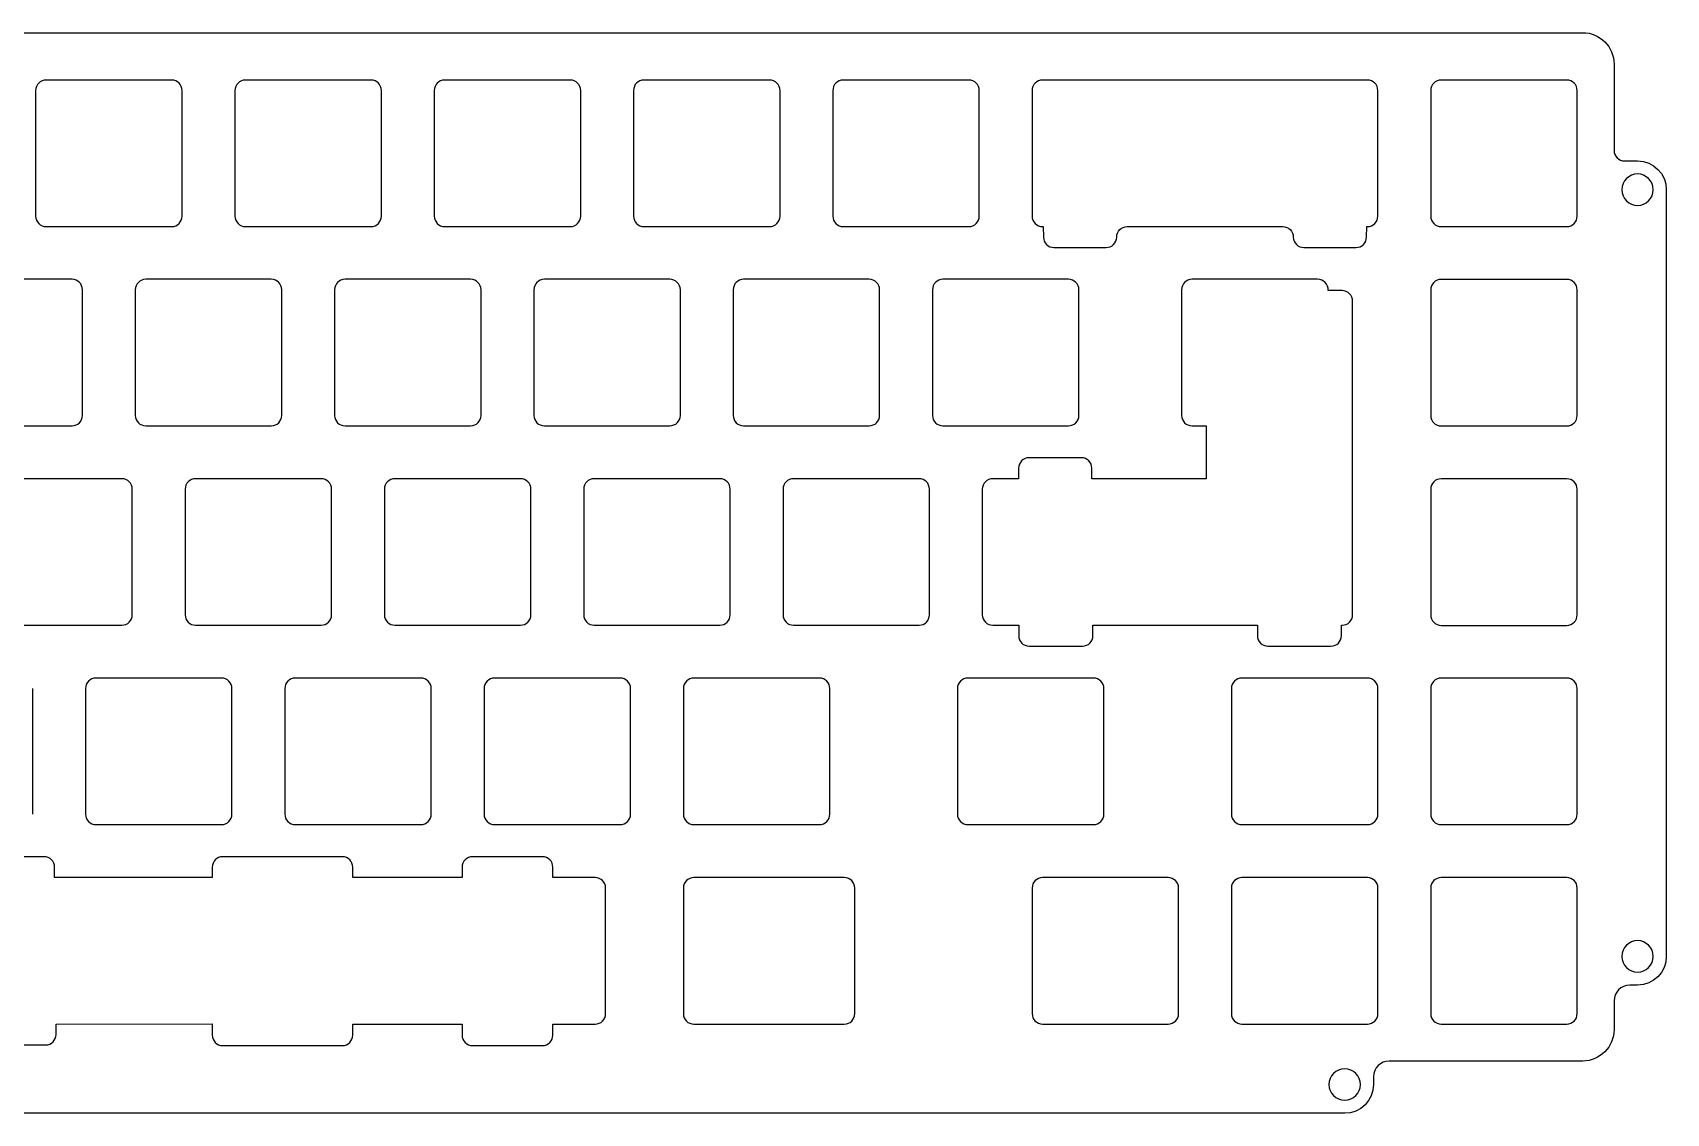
# Model space of a CAD drawing. Extents: x 1821 to 2138, y -395 to -292.
# Drawn here: x 1981.9 to 2138.1, y -394.9 to -291.7 of the extents above; entities that cross this region are included whole.
import ezdxf

# ---------------------------------------------------------------- set-up
doc = ezdxf.new("R2010")
doc.units = 0
doc.layers.add('____', color=2, linetype='CONTINUOUS')

msp = doc.modelspace()

# ---------------------------------------------------------------- linework, layer by layer
at = {"layer": '____'}
for p, q in [((1829.29374, -291.65969, 54.964151), (2130.093655, -291.65969, 54.964151)), ((2133.093655, -294.65969, 54.964152), (2133.093655, -302.90969, 54.964155)), ((1995.21808, -296.18414, 54.964153), (1983.21808, -296.18414, 54.964153)), ((2014.26808, -296.18414, 54.964153), (2002.26808, -296.18414, 54.964153)), ((2033.31808, -296.18414, 54.964153), (2021.31808, -296.18414, 54.964153)), ((2052.36808, -296.18414, 54.964153), (2040.36808, -296.18414, 54.964153)), ((2071.41808, -296.18414, 54.964153), (2059.41808, -296.18414, 54.964153)), ((2109.517347, -296.18414, 54.964153), (2078.467381, -296.18414, 54.964153)), ((2128.568155, -296.18379, 54.964153), (2116.568155, -296.18379, 54.964153)), ((1982.21808, -297.18414, 54.964153), (1982.21808, -309.18414, 54.964157)), ((1996.21808, -309.18414, 54.964157), (1996.21808, -297.18414, 54.964153)), ((2001.26808, -297.18414, 54.964153), (2001.26808, -309.18414, 54.964157)), ((2015.26808, -309.18414, 54.964157), (2015.26808, -297.18414, 54.964153)), ((2020.31808, -297.18414, 54.964153), (2020.31808, -309.18414, 54.964157)), ((2034.31808, -309.18414, 54.964157), (2034.31808, -297.18414, 54.964153)), ((2039.36808, -297.18414, 54.964153), (2039.36808, -309.18414, 54.964157)), ((2053.36808, -309.18414, 54.964157), (2053.36808, -297.18414, 54.964153)), ((2058.41808, -297.18414, 54.964153), (2058.41808, -309.18414, 54.964157)), ((2072.41808, -309.18414, 54.964157), (2072.41808, -297.18414, 54.964153)), ((2077.467334, -297.184067, 54.964153), (2077.467334, -309.184127, 54.964157)), ((2110.517394, -309.184151, 54.964157), (2110.517394, -297.184067, 54.964153)), ((2115.568155, -297.18379, 54.964153), (2115.568155, -309.18379, 54.964157)), ((2129.568155, -309.18379, 54.964157), (2129.568155, -297.18379, 54.964153)), ((2134.093655, -303.90969, 54.964155), (2135.339281, -303.90969, 54.964155)), ((2138.089281, -306.65969, 54.964156), (2138.089281, -379.909761, 54.964179)), ((1983.21808, -310.18414, 54.964157), (1995.21808, -310.18414, 54.964157)), ((2002.26808, -310.18414, 54.964157), (2014.26808, -310.18414, 54.964157)), ((2021.31808, -310.18414, 54.964157), (2033.31808, -310.18414, 54.964157)), ((2040.36808, -310.18414, 54.964157), (2052.36808, -310.18414, 54.964157)), ((2059.41808, -310.18414, 54.964157), (2071.41808, -310.18414, 54.964157)), ((2078.534884, -310.188714, 54.964157), (2078.554403, -311.184101, 54.964158)), ((2086.55442, -310.184079, 54.964157), (2101.430309, -310.184079, 54.964157)), ((2109.430325, -311.184125, 54.964158), (2109.459603, -310.187122, 54.964157)), ((2116.568155, -310.18379, 54.964157), (2128.568155, -310.18379, 54.964157)), ((2079.554331, -312.184053, 54.964158), (2084.554326, -312.184053, 54.964158)), ((2103.430402, -312.184053, 54.964158), (2108.430397, -312.184053, 54.964158)), ((1985.69308, -315.22044, 54.964159), (1973.69308, -315.22044, 54.964159)), ((2004.74308, -315.22044, 54.964159), (1992.74308, -315.22044, 54.964159)), ((2023.79308, -315.22044, 54.964159), (2011.79308, -315.22044, 54.964159)), ((2042.84308, -315.22044, 54.964159), (2030.84308, -315.22044, 54.964159)), ((2061.89308, -315.22044, 54.964159), (2049.89308, -315.22044, 54.964159)), ((2080.94308, -315.22044, 54.964159), (2068.94308, -315.22044, 54.964159)), ((2104.755657, -315.220468, 54.964159), (2092.755573, -315.220468, 54.964159)), ((2128.568155, -315.23379, 54.964159), (2116.568155, -315.23379, 54.964159)), ((1986.69308, -328.22044, 54.964163), (1986.69308, -316.22044, 54.964159)), ((1991.74308, -316.22044, 54.964159), (1991.74308, -328.22044, 54.964163)), ((2005.74308, -328.22044, 54.964163), (2005.74308, -316.22044, 54.964159)), ((2010.79308, -316.22044, 54.964159), (2010.79308, -328.22044, 54.964163)), ((2024.79308, -328.22044, 54.964163), (2024.79308, -316.22044, 54.964159)), ((2029.84308, -316.22044, 54.964159), (2029.84308, -328.22044, 54.964163)), ((2043.84308, -328.22044, 54.964163), (2043.84308, -316.22044, 54.964159)), ((2048.89308, -316.22044, 54.964159), (2048.89308, -328.22044, 54.964163)), ((2062.89308, -328.22044, 54.964163), (2062.89308, -316.22044, 54.964159)), ((2067.94308, -316.22044, 54.964159), (2067.94308, -328.22044, 54.964163)), ((2081.94308, -328.22044, 54.964163), (2081.94308, -316.22044, 54.964159)), ((2091.755646, -316.220396, 54.964159), (2091.755646, -328.220392, 54.964163)), ((2107.105153, -316.307419, 54.964159), (2105.760198, -316.2879, 54.964159)), ((2115.568155, -316.23379, 54.964159), (2115.568155, -328.23379, 54.964163)), ((2129.568155, -328.23379, 54.964163), (2129.568155, -316.23379, 54.964159)), ((2108.10508, -347.270409, 54.964169), (2108.10508, -317.307465, 54.964159)), ((1973.69308, -329.22044, 54.964163), (1985.69308, -329.22044, 54.964163)), ((1992.74308, -329.22044, 54.964163), (2004.74308, -329.22044, 54.964163)), ((2011.79308, -329.22044, 54.964163), (2023.79308, -329.22044, 54.964163)), ((2030.84308, -329.22044, 54.964163), (2042.84308, -329.22044, 54.964163)), ((2049.89308, -329.22044, 54.964163), (2061.89308, -329.22044, 54.964163)), ((2068.94308, -329.22044, 54.964163), (2080.94308, -329.22044, 54.964163)), ((2116.568155, -329.23379, 54.964163), (2128.568155, -329.23379, 54.964163)), ((2082.173841, -332.270377, 54.964164), (2077.173846, -332.270377, 54.964164)), ((1990.45558, -334.27044, 54.964165), (1978.45558, -334.27044, 54.964165)), ((1991.45558, -347.27044, 54.964169), (1991.45558, -335.27044, 54.964165)), ((1996.50558, -335.27044, 54.964165), (1996.50558, -347.27044, 54.964169)), ((2009.50558, -334.27044, 54.964165), (1997.50558, -334.27044, 54.964165)), ((2010.50558, -347.27044, 54.964169), (2010.50558, -335.27044, 54.964165)), ((2015.55558, -335.27044, 54.964165), (2015.55558, -347.27044, 54.964169)), ((2028.55558, -334.27044, 54.964165), (2016.55558, -334.27044, 54.964165)), ((2029.55558, -347.27044, 54.964169), (2029.55558, -335.27044, 54.964165)), ((2034.60558, -335.27044, 54.964165), (2034.60558, -347.27044, 54.964169)), ((2047.60558, -334.27044, 54.964165), (2035.60558, -334.27044, 54.964165)), ((2048.60558, -347.27044, 54.964169), (2048.60558, -335.27044, 54.964165)), ((2053.65558, -335.27044, 54.964165), (2053.65558, -347.27044, 54.964169)), ((2066.65558, -334.27044, 54.964165), (2054.65558, -334.27044, 54.964165)), ((2067.65558, -347.27044, 54.964169), (2067.65558, -335.27044, 54.964165)), ((2072.705644, -335.270418, 54.964165), (2072.705644, -347.270458, 54.964169)), ((2115.568155, -335.28379, 54.964165), (2115.568155, -347.28379, 54.964169)), ((2128.568155, -334.28379, 54.964165), (2116.568155, -334.28379, 54.964165)), ((2129.568155, -347.28379, 54.964169), (2129.568155, -335.28379, 54.964165)), ((1978.45558, -348.27044, 54.964169), (1990.45558, -348.27044, 54.964169)), ((1997.50558, -348.27044, 54.964169), (2009.50558, -348.27044, 54.964169)), ((2016.55558, -348.27044, 54.964169), (2028.55558, -348.27044, 54.964169)), ((2035.60558, -348.27044, 54.964169), (2047.60558, -348.27044, 54.964169)), ((2054.65558, -348.27044, 54.964169), (2066.65558, -348.27044, 54.964169)), ((2116.568155, -348.28379, 54.964169), (2128.568155, -348.28379, 54.964169)), ((2077.185222, -350.26934, 54.96417), (2082.285222, -350.26934, 54.96417)), ((2100.001197, -350.26934, 54.96417), (2106.031197, -350.26934, 54.96417)), ((1981.933315, -366.319998, 54.964175), (1981.933315, -354.319998, 54.964171)), ((1986.983315, -354.319998, 54.964171), (1986.983315, -366.319998, 54.964175)), ((1999.983315, -353.319998, 54.964171), (1987.983315, -353.319998, 54.964171)), ((2000.983315, -366.319998, 54.964175), (2000.983315, -354.319998, 54.964171)), ((2006.033315, -354.319998, 54.964171), (2006.033315, -366.319998, 54.964175)), ((2019.033315, -353.319998, 54.964171), (2007.033315, -353.319998, 54.964171)), ((2020.033315, -366.319998, 54.964175), (2020.033315, -354.319998, 54.964171)), ((2025.083315, -354.319998, 54.964171), (2025.083315, -366.319998, 54.964175)), ((2038.083315, -353.319998, 54.964171), (2026.083315, -353.319998, 54.964171)), ((2039.083315, -366.319998, 54.964175), (2039.083315, -354.319998, 54.964171)), ((2044.133315, -354.319998, 54.964171), (2044.133315, -366.319998, 54.964175)), ((2057.133315, -353.319998, 54.964171), (2045.133315, -353.319998, 54.964171)), ((2058.133315, -366.319998, 54.964175), (2058.133315, -354.319998, 54.964171)), ((2070.326815, -354.319998, 54.964171), (2070.326815, -366.319998, 54.964175)), ((2083.326815, -353.319998, 54.964171), (2071.326815, -353.319998, 54.964171)), ((2084.326815, -366.319998, 54.964175), (2084.326815, -354.319998, 54.964171)), ((2096.520815, -354.319998, 54.964171), (2096.520815, -366.319998, 54.964175)), ((2109.520815, -353.319998, 54.964171), (2097.520815, -353.319998, 54.964171)), ((2110.520815, -366.319998, 54.964175), (2110.520815, -354.319998, 54.964171)), ((2115.568155, -354.319998, 54.964171), (2115.568155, -366.319998, 54.964175)), ((2128.568155, -353.319998, 54.964171), (2116.568155, -353.319998, 54.964171)), ((2129.568155, -366.319998, 54.964175), (2129.568155, -354.319998, 54.964171)), ((1987.983315, -367.319998, 54.964175), (1999.983315, -367.319998, 54.964175)), ((2007.033315, -367.319998, 54.964175), (2019.033315, -367.319998, 54.964175)), ((2026.083315, -367.319998, 54.964175), (2038.083315, -367.319998, 54.964175)), ((2045.133315, -367.319998, 54.964175), (2057.133315, -367.319998, 54.964175)), ((2071.326815, -367.319998, 54.964175), (2083.326815, -367.319998, 54.964175)), ((2097.520815, -367.319998, 54.964175), (2109.520815, -367.319998, 54.964175)), ((2116.568155, -367.319998, 54.964175), (2128.568155, -367.319998, 54.964175)), ((1983.03232, -370.38654, 54.964176), (1976.354872, -370.38654, 54.964176)), ((2011.530632, -370.38654, 54.964176), (2000.096066, -370.38654, 54.964176)), ((2012.530632, -372.384055, 54.964177), (2012.530632, -371.38654, 54.964177)), ((2030.656793, -370.38654, 54.964176), (2023.979344, -370.38654, 54.964176)), ((2059.513155, -372.384055, 54.964177), (2045.131155, -372.384055, 54.964177)), ((2090.468155, -372.38382, 54.964177), (2078.468155, -372.38382, 54.964177)), ((2109.518155, -372.38382, 54.964177), (2097.518155, -372.38382, 54.964177)), ((2128.568155, -372.38382, 54.964177), (2116.568155, -372.38382, 54.964177)), ((2036.699655, -385.384055, 54.964181), (2036.699655, -373.384055, 54.964177)), ((2044.131155, -373.384055, 54.964177), (2044.131155, -385.384055, 54.964181)), ((2060.513155, -385.384055, 54.964181), (2060.513155, -373.384055, 54.964177)), ((2077.468155, -373.38382, 54.964177), (2077.468155, -385.38382, 54.964181)), ((2091.468155, -385.38382, 54.964181), (2091.468155, -373.38382, 54.964177)), ((2096.518155, -373.38382, 54.964177), (2096.518155, -385.38382, 54.964181)), ((2110.518155, -385.38382, 54.964181), (2110.518155, -373.38382, 54.964177)), ((2115.568155, -373.38382, 54.964177), (2115.568155, -385.38382, 54.964181)), ((2129.568155, -385.38382, 54.964181), (2129.568155, -373.38382, 54.964177)), ((2135.339281, -382.659761, 54.96418), (2134.593655, -382.659761, 54.96418)), ((2133.093655, -384.159761, 54.964181), (2133.093655, -386.909761, 54.964182)), ((2012.530632, -387.43174, 54.964182), (2012.530632, -386.384055, 54.964182)), ((2045.131155, -386.384055, 54.964182), (2059.513155, -386.384055, 54.964182)), ((2078.468155, -386.38382, 54.964182), (2090.468155, -386.38382, 54.964182)), ((2097.518155, -386.38382, 54.964182), (2109.518155, -386.38382, 54.964182)), ((2116.568155, -386.38382, 54.964182), (2128.568155, -386.38382, 54.964182)), ((1977.071796, -388.36843, 54.964182), (1983.171796, -388.36843, 54.964182)), ((2000.096066, -388.43174, 54.964182), (2011.530632, -388.43174, 54.964182)), ((2023.979344, -388.43174, 54.964182), (2030.656793, -388.43174, 54.964182)), ((2130.093655, -389.909761, 54.964183), (2111.593655, -389.909761, 54.964183)), ((2110.093655, -391.409761, 54.964183), (2110.093655, -392.155387, 54.964183)), ((2107.343655, -394.905387, 54.964184), (1852.04374, -394.905387, 54.964184))]:
    msp.add_line(p, q, dxfattribs=at)
at = {"layer": '____', "extrusion": (-2.1998e-12, 3.18857e-07, 1)}
msp.add_lwpolyline([(2092.755573, -329.220425), (2094.105141, -329.220425), (2094.105141, -334.270488), (2083.173842, -334.270488), (2083.173842, -333.270478)], dxfattribs=at)
at = {"layer": '____', "extrusion": (-2.2345e-12, 3.18857e-07, 1)}
msp.add_lwpolyline([(2076.173799, -333.270407), (2076.173799, -334.270488), (2073.705571, -334.270488)], dxfattribs=at)
at = {"layer": '____', "extrusion": (-2.1892e-12, 3.18857e-07, 1)}
msp.add_lwpolyline([(2073.705571, -348.270427), (2076.185222, -348.270427), (2076.185222, -349.269357)], dxfattribs=at)
at = {"layer": '____', "extrusion": (-2.1964e-12, 3.18857e-07, 1)}
msp.add_lwpolyline([(2083.285222, -349.269357), (2083.285222, -348.267977), (2099.001197, -348.267977), (2099.001197, -349.269357)], dxfattribs=at)
at = {"layer": '____', "extrusion": (-2.8851e-12, 3.18857e-07, 1)}
msp.add_lwpolyline([(2107.031197, -349.269357), (2107.031197, -348.270427), (2107.10508, -348.270427)], dxfattribs=at)
at = {"layer": '____', "extrusion": (-2.1952e-12, 3.18857e-07, 1)}
msp.add_lwpolyline([(1999.096066, -371.386557), (1999.096066, -372.383837), (1984.03232, -372.383837), (1984.03232, -371.386557)], dxfattribs=at)
at = {"layer": '____', "extrusion": (-2.138e-12, 3.18857e-07, 1)}
msp.add_lwpolyline([(2022.979344, -371.386557), (2022.979344, -372.384072), (2012.530632, -372.384072)], dxfattribs=at)
at = {"layer": '____', "extrusion": (-2.1828e-12, 3.18857e-07, 1)}
msp.add_lwpolyline([(2035.699655, -372.384072), (2031.656793, -372.384072), (2031.656793, -371.386557)], dxfattribs=at)
at = {"layer": '____', "extrusion": (-2.1929e-12, 3.18857e-07, 1)}
msp.add_lwpolyline([(1984.171796, -387.368447), (1984.171796, -386.383147), (1999.096066, -386.364066), (1999.096066, -387.431757)], dxfattribs=at)
at = {"layer": '____', "extrusion": (-2.2577e-12, 3.18857e-07, 1)}
msp.add_lwpolyline([(2012.530632, -386.384072), (2022.979344, -386.384072), (2022.979344, -387.431757)], dxfattribs=at)
at = {"layer": '____', "extrusion": (-2.2074e-12, 3.18857e-07, 1)}
msp.add_lwpolyline([(2031.656793, -387.431757), (2031.656793, -386.384072), (2035.699655, -386.384072)], dxfattribs=at)
at = {"layer": '____', "extrusion": (2.2025e-12, -3.18857e-07, -1)}
msp.add_arc((-2130.093655, -294.659707, -54.964058), 3, 90, 180, dxfattribs=at)
at = {"layer": '____', "extrusion": (-2.2386e-12, 3.18857e-07, 1)}
for centre, start, end in [((1983.21808, -297.184157, 54.964058), 90, 180), ((2071.41808, -309.184157, 54.964058), 270, 360), ((2035.60558, -335.270457, 54.964058), 90, 180)]:
    msp.add_arc(centre, 1, start, end, dxfattribs=at)
at = {"layer": '____', "extrusion": (-2.2686e-12, 3.18857e-07, 1)}
msp.add_arc((1995.21808, -297.184157, 54.964058), 1, 360, 90, dxfattribs=at)
at = {"layer": '____', "extrusion": (-2.2215e-12, 3.18857e-07, 1)}
msp.add_arc((2002.26808, -297.184157, 54.964058), 1, 90, 180, dxfattribs=at)
at = {"layer": '____', "extrusion": (-2.2455e-12, 3.18857e-07, 1)}
msp.add_arc((2014.26808, -297.184157, 54.964058), 1, 360, 90, dxfattribs=at)
at = {"layer": '____', "extrusion": (-2.1789e-12, 3.18857e-07, 1)}
for centre, start, end in [((2021.31808, -297.184157, 54.964058), 90, 180), ((2057.133315, -366.320016, 54.964058), 270, 360)]:
    msp.add_arc(centre, 1, start, end, dxfattribs=at)
at = {"layer": '____', "extrusion": (-2.1887e-12, 3.18857e-07, 1)}
msp.add_arc((2033.31808, -297.184157, 54.964058), 1, 360, 90, dxfattribs=at)
at = {"layer": '____', "extrusion": (-2.1671e-12, 3.18857e-07, 1)}
msp.add_arc((2040.36808, -297.184157, 54.964058), 1, 90, 180, dxfattribs=at)
at = {"layer": '____', "extrusion": (-2.2343e-12, 3.18857e-07, 1)}
msp.add_arc((2052.36808, -297.184157, 54.964058), 1, 0, 90, dxfattribs=at)
at = {"layer": '____', "extrusion": (-2.2156e-12, 3.18857e-07, 1)}
for centre in [(2059.41808, -297.184157, 54.964058), (2068.94308, -316.220457, 54.964058)]:
    msp.add_arc(centre, 1, 90, 180, dxfattribs=at)
at = {"layer": '____', "extrusion": (-2.2313e-12, 3.18857e-07, 1)}
msp.add_arc((2071.41808, -297.184157, 54.964058), 1, 0, 90, dxfattribs=at)
at = {"layer": '____', "extrusion": (-2.1099e-12, 3.18857e-07, 1)}
msp.add_arc((2078.467334, -297.184157, 54.964058), 1, 89.997327, 179.99585, dxfattribs=at)
at = {"layer": '____', "extrusion": (-2.2463e-12, 3.18857e-07, 1)}
msp.add_arc((2109.517394, -297.184157, 54.964058), 1, 0.004151, 90.00268, dxfattribs=at)
at = {"layer": '____', "extrusion": (-2.2097e-12, 3.18857e-07, 1)}
msp.add_arc((2116.568155, -297.183807, 54.964058), 1, 90, 180, dxfattribs=at)
at = {"layer": '____', "extrusion": (-2.0769e-12, 3.18857e-07, 1)}
msp.add_arc((2128.568155, -297.183807, 54.964058), 1, 0, 90, dxfattribs=at)
at = {"layer": '____', "extrusion": (-2.0995e-12, 3.18857e-07, 1)}
msp.add_arc((2134.093655, -302.909707, 54.964058), 1, 180, 270, dxfattribs=at)
at = {"layer": '____', "extrusion": (2.2106e-12, -3.18857e-07, -1)}
msp.add_arc((-2135.339281, -306.659707, -54.964058), 2.75, 90, 180, dxfattribs=at)
at = {"layer": '____', "extrusion": (-2.179e-12, 3.18857e-07, 1)}
for centre, start, end in [((2135.339281, -306.659707, 54.964058), 0, 180), ((2135.339281, -306.659707, 54.964058), 180, 360), ((2135.339281, -379.909779, 54.964058), 0, 180), ((2135.339281, -379.909779, 54.964058), 180, 0)]:
    msp.add_arc(centre, 1.5, start, end, dxfattribs=at)
at = {"layer": '____', "extrusion": (-2.1485e-12, 3.18857e-07, 1)}
msp.add_arc((1983.21808, -309.184157, 54.964058), 1, 180, 270, dxfattribs=at)
at = {"layer": '____', "extrusion": (-2.2132e-12, 3.18857e-07, 1)}
msp.add_arc((1995.21808, -309.184157, 54.964058), 1, 270, 360, dxfattribs=at)
at = {"layer": '____', "extrusion": (-2.271e-12, 3.18857e-07, 1)}
for centre in [(2002.26808, -309.184157, 54.964058), (2116.568155, -366.320016, 54.964058)]:
    msp.add_arc(centre, 1, 180, 270, dxfattribs=at)
at = {"layer": '____', "extrusion": (-2.073e-12, 3.18857e-07, 1)}
msp.add_arc((2014.26808, -309.184157, 54.964058), 1, 270, 360, dxfattribs=at)
at = {"layer": '____', "extrusion": (-2.3029e-12, 3.18857e-07, 1)}
msp.add_arc((2021.31808, -309.184157, 54.964058), 1, 180, 270, dxfattribs=at)
at = {"layer": '____', "extrusion": (-2.1558e-12, 3.18857e-07, 1)}
msp.add_arc((2033.31808, -309.184157, 54.964058), 1, 270, 360, dxfattribs=at)
at = {"layer": '____', "extrusion": (-2.1142e-12, 3.18857e-07, 1)}
msp.add_arc((2040.36808, -309.184157, 54.964058), 1, 180, 270, dxfattribs=at)
at = {"layer": '____', "extrusion": (-2.2043e-12, 3.18857e-07, 1)}
msp.add_arc((2052.36808, -309.184157, 54.964058), 1, 270, 360, dxfattribs=at)
at = {"layer": '____', "extrusion": (-2.1994e-12, 3.18857e-07, 1)}
msp.add_arc((2059.41808, -309.184157, 54.964058), 1, 180, 270, dxfattribs=at)
at = {"layer": '____', "extrusion": (-2.289e-12, 3.18857e-07, 1)}
msp.add_arc((2078.467334, -309.184096, 54.964058), 1, 180.002769, 270, dxfattribs=at)
at = {"layer": '____', "extrusion": (-2.1348e-12, 3.18857e-07, 1)}
msp.add_arc((2109.517394, -309.184096, 54.964058), 1, 270, 359.995848, dxfattribs=at)
at = {"layer": '____', "extrusion": (-2.1539e-12, 3.18857e-07, 1)}
for centre in [(2116.568155, -309.183807, 54.964058), (1997.50558, -347.270457, 54.964058)]:
    msp.add_arc(centre, 1, 180, 270, dxfattribs=at)
at = {"layer": '____', "extrusion": (-2.196e-12, 3.18857e-07, 1)}
for centre, end in [((2128.568155, -309.183807, 54.964058), 360), ((2059.513155, -385.384072, 54.964058), 0)]:
    msp.add_arc(centre, 1, 270, end, dxfattribs=at)
at = {"layer": '____', "extrusion": (-1.00495e-11, 3.1874e-07, 1)}
msp.add_arc((2078.581638, -309.012978, 54.964058), 1.176683, 264.425455, 267.72283, dxfattribs=at)
at = {"layer": '____', "extrusion": (2.1517e-12, -3.18857e-07, -1)}
msp.add_arc((-2086.554377, -311.184096, -54.964058), 1, 0.000738, 90.002428, dxfattribs=at)
at = {"layer": '____', "extrusion": (2.0815e-12, -3.18857e-07, -1)}
msp.add_arc((-2101.430354, -311.184096, -54.964058), 1, 89.997403, 180.001248, dxfattribs=at)
at = {"layer": '____', "extrusion": (-6.5513e-12, 3.18905e-07, 1)}
msp.add_arc((2109.435642, -309.181743, 54.964058), 1.005682, 271.365245, 274.662746, dxfattribs=at)
at = {"layer": '____', "extrusion": (-2.1721e-12, 3.18857e-07, 1)}
msp.add_arc((2079.554407, -311.184067, 54.964058), 1.000003, 180.002946, 269.995677, dxfattribs=at)
at = {"layer": '____', "extrusion": (-2.4419e-12, 3.18857e-07, 1)}
msp.add_arc((2084.554377, -311.184071, 54.964058), 1, 269.997074, 359.999262, dxfattribs=at)
at = {"layer": '____', "extrusion": (-2.335e-12, 3.18857e-07, 1)}
msp.add_arc((2103.430354, -311.184071, 54.964058), 1, 180.002723, 270.002753, dxfattribs=at)
at = {"layer": '____', "extrusion": (-2.2584e-12, 3.18857e-07, 1)}
msp.add_arc((2108.430329, -311.184075, 54.964058), 0.999996, 270.00392, 359.996082, dxfattribs=at)
at = {"layer": '____', "extrusion": (-2.1715e-12, 3.18857e-07, 1)}
msp.add_arc((1985.69308, -316.220457, 54.964058), 1, 360, 90, dxfattribs=at)
at = {"layer": '____', "extrusion": (-2.1985e-12, 3.18857e-07, 1)}
msp.add_arc((1992.74308, -316.220457, 54.964058), 1, 90, 180, dxfattribs=at)
at = {"layer": '____', "extrusion": (-2.1343e-12, 3.18857e-07, 1)}
msp.add_arc((2004.74308, -316.220457, 54.964058), 1, 360, 90, dxfattribs=at)
at = {"layer": '____', "extrusion": (-2.2445e-12, 3.18857e-07, 1)}
msp.add_arc((2011.79308, -316.220457, 54.964058), 1, 90, 180, dxfattribs=at)
at = {"layer": '____', "extrusion": (-2.2166e-12, 3.18857e-07, 1)}
for centre, start in [((2023.79308, -316.220457, 54.964058), 360), ((2128.568155, -316.233807, 54.964058), 0), ((1999.983315, -354.320016, 54.964058), 0)]:
    msp.add_arc(centre, 1, start, 90, dxfattribs=at)
at = {"layer": '____', "extrusion": (-2.1588e-12, 3.18857e-07, 1)}
for centre in [(2030.84308, -316.220457, 54.964058), (2071.326815, -354.320016, 54.964058)]:
    msp.add_arc(centre, 1, 90, 180, dxfattribs=at)
at = {"layer": '____', "extrusion": (-2.0686e-12, 3.18857e-07, 1)}
msp.add_arc((2042.84308, -316.220457, 54.964058), 1, 0, 90, dxfattribs=at)
at = {"layer": '____', "extrusion": (-2.2725e-12, 3.18857e-07, 1)}
msp.add_arc((2049.89308, -316.220457, 54.964058), 1, 90, 180, dxfattribs=at)
at = {"layer": '____', "extrusion": (-2.0799e-12, 3.18857e-07, 1)}
msp.add_arc((2061.89308, -316.220457, 54.964058), 1, 0, 90, dxfattribs=at)
at = {"layer": '____', "extrusion": (-2.2426e-12, 3.18857e-07, 1)}
msp.add_arc((2080.94308, -316.220457, 54.964058), 1, 0, 90, dxfattribs=at)
at = {"layer": '____', "extrusion": (-2.1797e-12, 3.18857e-07, 1)}
msp.add_arc((2092.75564, -316.22048, 54.964058), 0.999994, 90.00381, 179.996192, dxfattribs=at)
at = {"layer": '____', "extrusion": (-2.2785e-12, 3.18857e-07, 1)}
msp.add_arc((2104.753981, -316.228457, 54.964058), 1.007973, 356.618133, 89.90472, dxfattribs=at)
at = {"layer": '____', "extrusion": (-2.1298e-12, 3.18857e-07, 1)}
msp.add_arc((2116.568155, -316.233807, 54.964058), 1, 90, 180, dxfattribs=at)
at = {"layer": '____', "extrusion": (-2.2577e-12, 3.18857e-07, 1)}
msp.add_arc((2107.10508, -317.307436, 54.964058), 1, 359.997322, 89.995843, dxfattribs=at)
at = {"layer": '____', "extrusion": (-2.186e-12, 3.18857e-07, 1)}
msp.add_arc((1985.69308, -328.220457, 54.964058), 1, 270, 360, dxfattribs=at)
at = {"layer": '____', "extrusion": (-2.1355e-12, 3.18857e-07, 1)}
msp.add_arc((1992.74308, -328.220457, 54.964058), 1, 180, 270, dxfattribs=at)
at = {"layer": '____', "extrusion": (-2.2801e-12, 3.18857e-07, 1)}
msp.add_arc((2004.74308, -328.220457, 54.964058), 1, 270, 360, dxfattribs=at)
at = {"layer": '____', "extrusion": (-2.2337e-12, 3.18857e-07, 1)}
msp.add_arc((2011.79308, -328.220457, 54.964058), 1, 180, 270, dxfattribs=at)
at = {"layer": '____', "extrusion": (-2.2529e-12, 3.18857e-07, 1)}
for centre, start, end in [((2023.79308, -328.220457, 54.964058), 270, 360), ((2042.84308, -328.220457, 54.964058), 270, 360), ((2016.55558, -335.270457, 54.964058), 90, 180)]:
    msp.add_arc(centre, 1, start, end, dxfattribs=at)
at = {"layer": '____', "extrusion": (-2.2384e-12, 3.18857e-07, 1)}
msp.add_arc((2030.84308, -328.220457, 54.964058), 1, 180, 270, dxfattribs=at)
at = {"layer": '____', "extrusion": (-2.1816e-12, 3.18857e-07, 1)}
msp.add_arc((2049.89308, -328.220457, 54.964058), 1, 180, 270, dxfattribs=at)
at = {"layer": '____', "extrusion": (-2.2173e-12, 3.18857e-07, 1)}
for centre, end in [((2061.89308, -328.220457, 54.964058), 0), ((2019.033315, -366.320016, 54.964058), 360)]:
    msp.add_arc(centre, 1, 270, end, dxfattribs=at)
at = {"layer": '____', "extrusion": (-2.3225e-12, 3.18857e-07, 1)}
msp.add_arc((2068.94308, -328.220457, 54.964058), 1, 180, 270, dxfattribs=at)
at = {"layer": '____', "extrusion": (-2.3398e-12, 3.18857e-07, 1)}
msp.add_arc((2080.94308, -328.220457, 54.964058), 1, 270, 0, dxfattribs=at)
at = {"layer": '____', "extrusion": (-2.193e-12, 3.18857e-07, 1)}
msp.add_arc((2092.755646, -328.220425, 54.964058), 1, 179.999119, 269.995832, dxfattribs=at)
at = {"layer": '____', "extrusion": (-2.1308e-12, 3.18857e-07, 1)}
msp.add_arc((2116.568155, -328.233807, 54.964058), 1, 180, 270, dxfattribs=at)
at = {"layer": '____', "extrusion": (-2.0416e-12, 3.18857e-07, 1)}
msp.add_arc((2128.568155, -328.233807, 54.964058), 1, 270, 360, dxfattribs=at)
at = {"layer": '____', "extrusion": (-2.4221e-12, 3.18857e-07, 1)}
msp.add_arc((2077.173799, -333.270394, 54.964058), 1, 89.997326, 180.000715, dxfattribs=at)
at = {"layer": '____', "extrusion": (-1.9299e-12, 3.18857e-07, 1)}
msp.add_arc((2082.173842, -333.270394, 54.964058), 1, 359.99518, 90.000024, dxfattribs=at)
at = {"layer": '____', "extrusion": (-2.2668e-12, 3.18857e-07, 1)}
msp.add_arc((1990.45558, -335.270457, 54.964058), 1, 0, 90, dxfattribs=at)
at = {"layer": '____', "extrusion": (-2.2587e-12, 3.18857e-07, 1)}
for centre, start, end in [((1997.50558, -335.270457, 54.964058), 90, 180), ((2011.530632, -387.431757, 54.964058), 270, 0)]:
    msp.add_arc(centre, 1, start, end, dxfattribs=at)
at = {"layer": '____', "extrusion": (-2.174e-12, 3.18857e-07, 1)}
msp.add_arc((2009.50558, -335.270457, 54.964058), 1, 0, 90, dxfattribs=at)
at = {"layer": '____', "extrusion": (-2.2698e-12, 3.18857e-07, 1)}
msp.add_arc((2028.55558, -335.270457, 54.964058), 1, 360, 90, dxfattribs=at)
at = {"layer": '____', "extrusion": (-2.1568e-12, 3.18857e-07, 1)}
msp.add_arc((2047.60558, -335.270457, 54.964058), 1, 360, 90, dxfattribs=at)
at = {"layer": '____', "extrusion": (-2.2144e-12, 3.18857e-07, 1)}
msp.add_arc((2054.65558, -335.270457, 54.964058), 1, 90, 180, dxfattribs=at)
at = {"layer": '____', "extrusion": (-2.1911e-12, 3.18857e-07, 1)}
for centre in [(2066.65558, -335.270457, 54.964058), (2109.518155, -373.383837, 54.964058)]:
    msp.add_arc(centre, 1, 0, 90, dxfattribs=at)
at = {"layer": '____', "extrusion": (-2.2241e-12, 3.18857e-07, 1)}
msp.add_arc((2073.705644, -335.270488, 54.964058), 1, 90.00415, 179.997021, dxfattribs=at)
at = {"layer": '____', "extrusion": (-2.2198e-12, 3.18857e-07, 1)}
msp.add_arc((2116.568155, -335.283807, 54.964058), 1, 90, 180, dxfattribs=at)
at = {"layer": '____', "extrusion": (-2.1953e-12, 3.18857e-07, 1)}
msp.add_arc((2128.568155, -335.283807, 54.964058), 1, 0, 90, dxfattribs=at)
at = {"layer": '____', "extrusion": (-2.1901e-12, 3.18857e-07, 1)}
for centre, start, end in [((1990.45558, -347.270457, 54.964058), 270, 360), ((2023.979344, -371.386557, 54.964058), 90, 180)]:
    msp.add_arc(centre, 1, start, end, dxfattribs=at)
at = {"layer": '____', "extrusion": (-2.1641e-12, 3.18857e-07, 1)}
msp.add_arc((2009.50558, -347.270457, 54.964058), 1, 270, 360, dxfattribs=at)
at = {"layer": '____', "extrusion": (-2.1857e-12, 3.18857e-07, 1)}
for centre, start, end in [((2016.55558, -347.270457, 54.964058), 180, 270), ((2128.568155, -373.383837, 54.964058), 0, 90)]:
    msp.add_arc(centre, 1, start, end, dxfattribs=at)
at = {"layer": '____', "extrusion": (-2.3215e-12, 3.18857e-07, 1)}
msp.add_arc((2028.55558, -347.270457, 54.964058), 1, 270, 0, dxfattribs=at)
at = {"layer": '____', "extrusion": (-2.2739e-12, 3.18857e-07, 1)}
msp.add_arc((2035.60558, -347.270457, 54.964058), 1, 180, 270, dxfattribs=at)
at = {"layer": '____', "extrusion": (-2.2392e-12, 3.18857e-07, 1)}
msp.add_arc((2047.60558, -347.270457, 54.964058), 1, 270, 0, dxfattribs=at)
at = {"layer": '____', "extrusion": (-2.0539e-12, 3.18857e-07, 1)}
msp.add_arc((2054.65558, -347.270457, 54.964058), 1, 180, 270, dxfattribs=at)
at = {"layer": '____', "extrusion": (-2.1245e-12, 3.18857e-07, 1)}
for centre in [(2066.65558, -347.270457, 54.964058), (2083.326815, -366.320016, 54.964058)]:
    msp.add_arc(centre, 1, 270, 360, dxfattribs=at)
at = {"layer": '____', "extrusion": (-2.2269e-12, 3.18857e-07, 1)}
msp.add_arc((2073.705644, -347.270427, 54.964058), 1, 180.00277, 269.995856, dxfattribs=at)
at = {"layer": '____', "extrusion": (-2.2416e-12, 3.18857e-07, 1)}
msp.add_arc((2107.10508, -347.270427, 54.964058), 1, 270, 0, dxfattribs=at)
at = {"layer": '____', "extrusion": (-2.248e-12, 3.18857e-07, 1)}
msp.add_arc((2116.568155, -347.283807, 54.964058), 1, 180, 270, dxfattribs=at)
at = {"layer": '____', "extrusion": (-2.2345e-12, 3.18857e-07, 1)}
for centre in [(2128.568155, -347.283807, 54.964058), (2038.083315, -366.320016, 54.964058)]:
    msp.add_arc(centre, 1, 270, 360, dxfattribs=at)
at = {"layer": '____', "extrusion": (-2.0828e-12, 3.18857e-07, 1)}
msp.add_arc((2077.185222, -349.269357, 54.964058), 1, 180, 270, dxfattribs=at)
at = {"layer": '____', "extrusion": (-2.1156e-12, 3.18857e-07, 1)}
msp.add_arc((2082.285222, -349.269357, 54.964058), 1, 270, 360, dxfattribs=at)
at = {"layer": '____', "extrusion": (-2.1267e-12, 3.18857e-07, 1)}
msp.add_arc((2100.001197, -349.269357, 54.964058), 1, 180, 270, dxfattribs=at)
at = {"layer": '____', "extrusion": (-2.2388e-12, 3.18857e-07, 1)}
msp.add_arc((2106.031197, -349.269357, 54.964058), 1, 270, 0, dxfattribs=at)
at = {"layer": '____', "extrusion": (-2.147e-12, 3.18857e-07, 1)}
msp.add_arc((1987.983315, -354.320016, 54.964058), 1, 90, 180, dxfattribs=at)
at = {"layer": '____', "extrusion": (-2.2244e-12, 3.18857e-07, 1)}
msp.add_arc((2007.033315, -354.320016, 54.964058), 1, 90, 180, dxfattribs=at)
at = {"layer": '____', "extrusion": (-2.2543e-12, 3.18857e-07, 1)}
msp.add_arc((2019.033315, -354.320016, 54.964058), 1, 360, 90, dxfattribs=at)
at = {"layer": '____', "extrusion": (-2.1742e-12, 3.18857e-07, 1)}
for centre in [(2026.083315, -354.320016, 54.964058), (2116.568155, -354.320016, 54.964058)]:
    msp.add_arc(centre, 1, 90, 180, dxfattribs=at)
at = {"layer": '____', "extrusion": (-2.2271e-12, 3.18857e-07, 1)}
msp.add_arc((2038.083315, -354.320016, 54.964058), 1, 360, 90, dxfattribs=at)
at = {"layer": '____', "extrusion": (-2.0772e-12, 3.18857e-07, 1)}
msp.add_arc((2045.133315, -354.320016, 54.964058), 1, 90, 180, dxfattribs=at)
at = {"layer": '____', "extrusion": (-2.1024e-12, 3.18857e-07, 1)}
msp.add_arc((2057.133315, -354.320016, 54.964058), 1, 0, 90, dxfattribs=at)
at = {"layer": '____', "extrusion": (-2.1899e-12, 3.18857e-07, 1)}
msp.add_arc((2083.326815, -354.320016, 54.964058), 1, 360, 90, dxfattribs=at)
at = {"layer": '____', "extrusion": (-2.17e-12, 3.18857e-07, 1)}
for centre, start, end in [((2097.520815, -354.320016, 54.964058), 90, 180), ((2128.568155, -385.383837, 54.964058), 270, 360)]:
    msp.add_arc(centre, 1, start, end, dxfattribs=at)
at = {"layer": '____', "extrusion": (-2.3283e-12, 3.18857e-07, 1)}
msp.add_arc((2109.520815, -354.320016, 54.964058), 1, 0, 90, dxfattribs=at)
at = {"layer": '____', "extrusion": (-2.2568e-12, 3.18857e-07, 1)}
msp.add_arc((2128.568155, -354.320016, 54.964058), 1, 0, 90, dxfattribs=at)
at = {"layer": '____', "extrusion": (-2.2823e-12, 3.18857e-07, 1)}
msp.add_arc((1987.983315, -366.320016, 54.964058), 1, 180, 270, dxfattribs=at)
at = {"layer": '____', "extrusion": (-2.2127e-12, 3.18857e-07, 1)}
msp.add_arc((1999.983315, -366.320016, 54.964058), 1, 270, 360, dxfattribs=at)
at = {"layer": '____', "extrusion": (-2.2112e-12, 3.18857e-07, 1)}
msp.add_arc((2007.033315, -366.320016, 54.964058), 1, 180, 270, dxfattribs=at)
at = {"layer": '____', "extrusion": (-2.1254e-12, 3.18857e-07, 1)}
msp.add_arc((2026.083315, -366.320016, 54.964058), 1, 180, 270, dxfattribs=at)
at = {"layer": '____', "extrusion": (-2.2597e-12, 3.18857e-07, 1)}
msp.add_arc((2045.133315, -366.320016, 54.964058), 1, 180, 270, dxfattribs=at)
at = {"layer": '____', "extrusion": (-2.1196e-12, 3.18857e-07, 1)}
msp.add_arc((2071.326815, -366.320016, 54.964058), 1, 180, 270, dxfattribs=at)
at = {"layer": '____', "extrusion": (-2.2881e-12, 3.18857e-07, 1)}
msp.add_arc((2097.520815, -366.320016, 54.964058), 1, 180, 270, dxfattribs=at)
at = {"layer": '____', "extrusion": (-2.2161e-12, 3.18857e-07, 1)}
msp.add_arc((2109.520815, -366.320016, 54.964058), 1, 270, 360, dxfattribs=at)
at = {"layer": '____', "extrusion": (-2.4528e-12, 3.18857e-07, 1)}
msp.add_arc((2128.568155, -366.320016, 54.964058), 1, 270, 360, dxfattribs=at)
at = {"layer": '____', "extrusion": (-2.2325e-12, 3.18857e-07, 1)}
msp.add_arc((1983.03232, -371.386557, 54.964058), 1, 360, 90, dxfattribs=at)
at = {"layer": '____', "extrusion": (-2.1931e-12, 3.18857e-07, 1)}
msp.add_arc((2000.096066, -371.386557, 54.964058), 1, 90, 180, dxfattribs=at)
at = {"layer": '____', "extrusion": (-2.2769e-12, 3.18857e-07, 1)}
msp.add_arc((2011.530632, -371.386557, 54.964058), 1, 0, 90, dxfattribs=at)
at = {"layer": '____', "extrusion": (-2.1941e-12, 3.18857e-07, 1)}
msp.add_arc((2030.656793, -371.386557, 54.964058), 1, 0, 90, dxfattribs=at)
at = {"layer": '____', "extrusion": (-2.1727e-12, 3.18857e-07, 1)}
msp.add_arc((2035.699655, -373.384072, 54.964058), 1, 0, 90, dxfattribs=at)
at = {"layer": '____', "extrusion": (-2.2877e-12, 3.18857e-07, 1)}
msp.add_arc((2045.131155, -373.384072, 54.964058), 1, 90, 180, dxfattribs=at)
at = {"layer": '____', "extrusion": (-2.0509e-12, 3.18857e-07, 1)}
msp.add_arc((2059.513155, -373.384072, 54.964058), 1, 0, 90, dxfattribs=at)
at = {"layer": '____', "extrusion": (-2.2641e-12, 3.18857e-07, 1)}
for centre, start, end in [((2078.468155, -373.383837, 54.964058), 90, 180), ((2030.656793, -387.431757, 54.964058), 270, 360)]:
    msp.add_arc(centre, 1, start, end, dxfattribs=at)
at = {"layer": '____', "extrusion": (-2.2538e-12, 3.18857e-07, 1)}
msp.add_arc((2090.468155, -373.383837, 54.964058), 1, 0, 90, dxfattribs=at)
at = {"layer": '____', "extrusion": (-2.2759e-12, 3.18857e-07, 1)}
msp.add_arc((2097.518155, -373.383837, 54.964058), 1, 90, 180, dxfattribs=at)
at = {"layer": '____', "extrusion": (-2.2073e-12, 3.18857e-07, 1)}
msp.add_arc((2116.568155, -373.383837, 54.964058), 1, 90, 180, dxfattribs=at)
at = {"layer": '____', "extrusion": (2.2067e-12, -3.18857e-07, -1)}
msp.add_arc((-2135.339281, -379.909779, -54.964058), 2.75, 180, 270, dxfattribs=at)
at = {"layer": '____', "extrusion": (-2.2203e-12, 3.18857e-07, 1)}
msp.add_arc((2134.593655, -384.159779, 54.964058), 1.5, 90, 180, dxfattribs=at)
at = {"layer": '____', "extrusion": (-2.0985e-12, 3.18857e-07, 1)}
msp.add_arc((2035.699655, -385.384072, 54.964058), 1, 270, 360, dxfattribs=at)
at = {"layer": '____', "extrusion": (-2.0544e-12, 3.18857e-07, 1)}
msp.add_arc((2045.131155, -385.384072, 54.964058), 1, 180, 270, dxfattribs=at)
at = {"layer": '____', "extrusion": (-2.0852e-12, 3.18857e-07, 1)}
msp.add_arc((2078.468155, -385.383837, 54.964058), 1, 180, 270, dxfattribs=at)
at = {"layer": '____', "extrusion": (-2.1333e-12, 3.18857e-07, 1)}
msp.add_arc((2090.468155, -385.383837, 54.964058), 1, 270, 360, dxfattribs=at)
at = {"layer": '____', "extrusion": (-2.1669e-12, 3.18857e-07, 1)}
msp.add_arc((2097.518155, -385.383837, 54.964058), 1, 180, 270, dxfattribs=at)
at = {"layer": '____', "extrusion": (-2.1127e-12, 3.18857e-07, 1)}
msp.add_arc((2109.518155, -385.383837, 54.964058), 1, 270, 360, dxfattribs=at)
at = {"layer": '____', "extrusion": (-2.1284e-12, 3.18857e-07, 1)}
msp.add_arc((2116.568155, -385.383837, 54.964058), 1, 180, 270, dxfattribs=at)
at = {"layer": '____', "extrusion": (2.1986e-12, -3.18857e-07, -1)}
msp.add_arc((-2130.093655, -386.909779, -54.964058), 3, 180, 270, dxfattribs=at)
at = {"layer": '____', "extrusion": (-2.2541e-12, 3.18857e-07, 1)}
msp.add_arc((1983.171796, -387.368447, 54.964058), 1, 270, 0, dxfattribs=at)
at = {"layer": '____', "extrusion": (-2.1053e-12, 3.18857e-07, 1)}
msp.add_arc((2000.096066, -387.431757, 54.964058), 1, 180, 270, dxfattribs=at)
at = {"layer": '____', "extrusion": (-2.3195e-12, 3.18857e-07, 1)}
msp.add_arc((2023.979344, -387.431757, 54.964058), 1, 180, 270, dxfattribs=at)
at = {"layer": '____', "extrusion": (-2.1596e-12, 3.18857e-07, 1)}
msp.add_arc((2111.593655, -391.409779, 54.964058), 1.5, 90, 180, dxfattribs=at)
at = {"layer": '____', "extrusion": (-2.2074e-12, 3.18857e-07, 1)}
for start, end in [(360, 180), (180, 0)]:
    msp.add_arc((2107.343655, -392.155404, 54.964058), 1.5, start, end, dxfattribs=at)
at = {"layer": '____', "extrusion": (2.1936e-12, -3.18857e-07, -1)}
msp.add_arc((-2107.343655, -392.155404, -54.964058), 2.75, 180, 270, dxfattribs=at)

doc.saveas('drawing.dxf')
